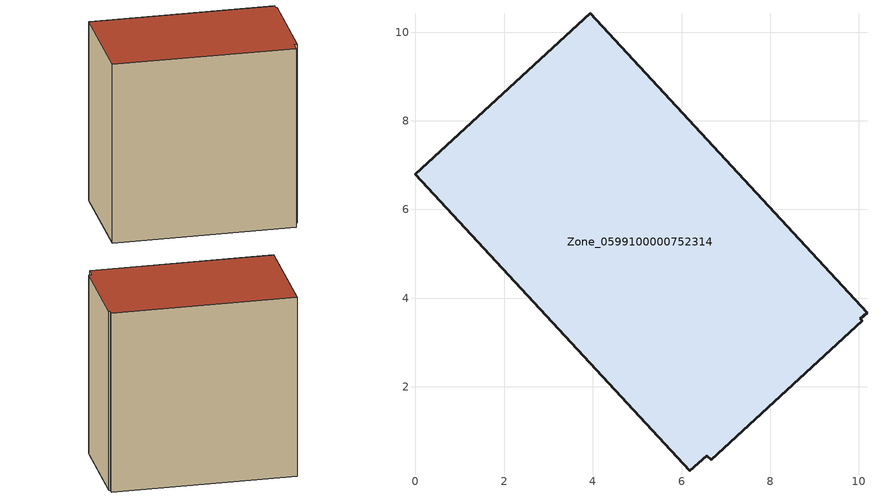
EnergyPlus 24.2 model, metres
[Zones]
Zone_0599100000752314
 floor ground (C_G): 10.07,3.49 6.67,0.35 6.57,0.45 6.18,0.1 0,6.79 3.94,10.43 10.18,3.67 10.03,3.54 z0.12
 wall outside (C_F): 0,6.79 6.18,0.1 6.57,0.45 6.67,0.35 10.07,3.49 10.03,3.54 10.18,3.67 3.94,10.43 0,6.79 z0.12:9.51
 roof outside (C_R): 6.67,0.35 10.07,3.49 10.03,3.54 10.18,3.67 3.94,10.43 0,6.79 6.18,0.1 6.57,0.45 z9.51
[BUILDING]
Pand.0599100000752314: North Axis=0; Terrain=City; Loads Convergence Tolerance Value=0.04; Temperature Convergence Tolerance Value=0.4; Solar Distribution=FullExterior; Maximum Number of Warmup Days=25; Minimum Number of Warmup Days=1
[Site:Location]
Rotterdam.The.Hague.AP_ZH_NLD Design_Conditions: Latitude=51.96; Longitude=4.45; Time Zone=1; Elevation=-4.5
[SITE:GROUNDTEMPERATURE:BUILDINGSURFACE]
18, 18, 18, 18, 18, 18, 18, 18, 18, 18, 18, 18
[MATERIAL] Thermal Absorptance=0.9; Solar Absorptance=0.7; Visible Absorptance=0.7
Name | Roughness | Thickness | Conductivity | Density | Specific Heat
G.TI.2006-2014 | MediumSmooth | 0.15 | 0.06 | 540 | 1210
F.TI.2006-2014 | Rough | 0.3 | 0.12 | 1920 | 840
R.TI.2006-2014 | MediumRough | 0.2 | 0.08 | 1500 | 1000
[CONSTRUCTION]
C_G: G.TI.2006-2014
C_F: F.TI.2006-2014
C_R: R.TI.2006-2014
[ZONE]
Zone_0599100000752314: Type=1; Multiplier=1; Ceiling Height=Autocalculate; Volume=Autocalculate; Floor Area=autocalculate; Part of Total Floor Area=Yes
[ZONEINFILTRATION:DESIGNFLOWRATE]
Infil_Zone_0599100000752314: Zone or ZoneList or Space or SpaceList=Zone_0599100000752314; Schedule=AlwaysOn; Design Flow Rate Calculation Method=Flow/Area; Flow Rate per Floor Area=0.0015; Constant Term Coefficient=1; Temperature Term Coefficient=0; Velocity Term Coefficient=0; Velocity Squared Term Coefficient=0
[HVACTEMPLATE:ZONE:IDEALLOADSAIRSYSTEM]
Zone_0599100000752314: Maximum Heating Supply Air Temperature=50; Minimum Cooling Supply Air Temperature=13; Maximum Heating Supply Air Humidity Ratio=0.0156; Minimum Cooling Supply Air Humidity Ratio=0.0077; Heating Limit=NoLimit; Cooling Limit=NoLimit; Dehumidification Control Type=ConstantSensibleHeatRatio; Cooling Sensible Heat Ratio=0.7; Dehumidification Setpoint=60; Humidification Control Type=None; Humidification Setpoint=30; Outdoor Air Method=None; Outdoor Air Flow Rate per Person=0.00944; Outdoor Air Flow Rate per Zone Floor Area=0; Outdoor Air Flow Rate per Zone=0; Demand Controlled Ventilation Type=None; Outdoor Air Economizer Type=NoEconomizer; Heat Recovery Type=None; Sensible Heat Recovery Effectiveness=0.7; Latent Heat Recovery Effectiveness=0.65
[ZONECONTROL:THERMOSTAT]
ThermostatControl_Zone_0599100000752314: Zone or ZoneList=Zone_0599100000752314; Control Type Schedule=DualSetpointControlType; Control 1=Thermostat_Zone_0599100000752314; Temperature Difference Between Cutout And Setpoint=0
[THERMOSTATSETPOINT:DUALSETPOINT]
Thermostat_Zone_0599100000752314: Heating Setpoint Temperature Schedule=HeatingSetpoint_Zone_0599100000752314; Cooling Setpoint Temperature Schedule=CoolingSetpoint_Zone_0599100000752314
[SCHEDULE:COMPACT]
HeatingSetpoint_Zone_0599100000752314: Through: 12/31, For: AllDays, Until: 24:00, 21
CoolingSetpoint_Zone_0599100000752314: Through: 12/31, For: AllDays, Until: 24:00, 24
DualSetpointControlType: Through: 12/31, For: AllDays, Until: 24:00, 4
AlwaysOn: Through: 12/31, For: AllDays, Until: 24:00, 1
